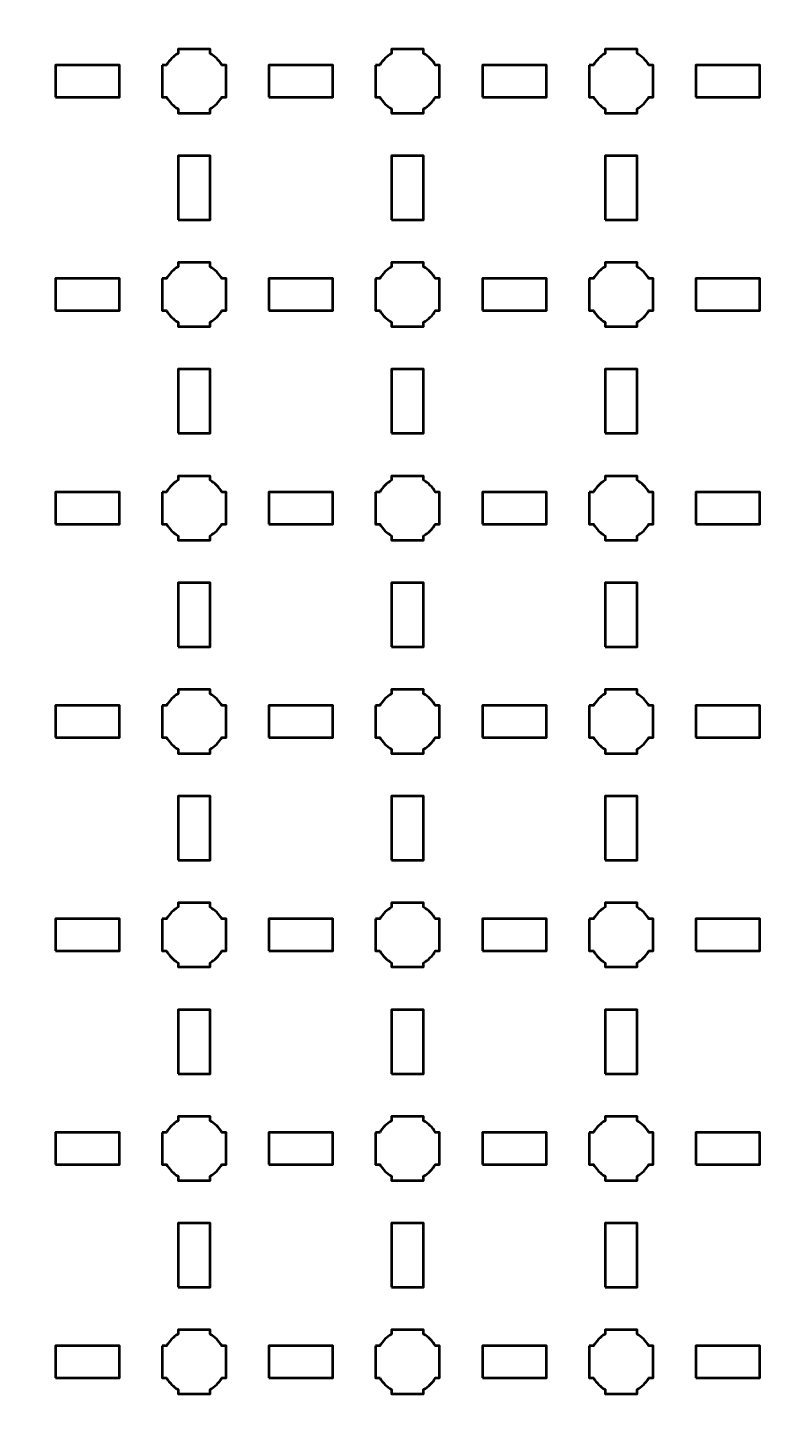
# Model space of a CAD drawing. Header units: centimetres. Extents: x -40.1 to 19.1, y -39.5 to 9.8.
# Drawn here: x -33.06 to -26, y -27.35 to -14.35 of the extents above; entities that cross this region are included whole.
import ezdxf

# ---------------------------------------------------------------- set-up
doc = ezdxf.new("R2010")
doc.units = ezdxf.units.CM
doc.header["$MEASUREMENT"] = 0
doc.layers.add('Layer 1', color=7, linetype='Continuous')

msp = doc.modelspace()

# ---------------------------------------------------------------- linework, layer by layer
at = {"layer": 'Layer 1', "lineweight": 53}
for points in [[(-32.8, -15), (-32.2, -15), (-32.2, -14.7), (-32.8, -14.7), (-32.8, -15)], [(-30.8, -15), (-30.2, -15), (-30.2, -14.7), (-30.8, -14.7), (-30.8, -15)], [(-28.8, -15), (-28.2, -15), (-28.2, -14.7), (-28.8, -14.7), (-28.8, -15)], [(-26.8, -15), (-26.2, -15), (-26.2, -14.7), (-26.8, -14.7), (-26.8, -15)], [(-31.65, -16.15), (-31.35, -16.15), (-31.35, -15.55), (-31.65, -15.55), (-31.65, -16.15)], [(-29.65, -16.15), (-29.35, -16.15), (-29.35, -15.55), (-29.65, -15.55), (-29.65, -16.15)], [(-27.65, -16.15), (-27.35, -16.15), (-27.35, -15.55), (-27.65, -15.55), (-27.65, -16.15)], [(-32.8, -17), (-32.2, -17), (-32.2, -16.7), (-32.8, -16.7), (-32.8, -17)], [(-30.8, -17), (-30.2, -17), (-30.2, -16.7), (-30.8, -16.7), (-30.8, -17)], [(-28.8, -17), (-28.2, -17), (-28.2, -16.7), (-28.8, -16.7), (-28.8, -17)], [(-26.8, -17), (-26.2, -17), (-26.2, -16.7), (-26.8, -16.7), (-26.8, -17)], [(-31.65, -18.15), (-31.35, -18.15), (-31.35, -17.55), (-31.65, -17.55), (-31.65, -18.15)], [(-29.65, -18.15), (-29.35, -18.15), (-29.35, -17.55), (-29.65, -17.55), (-29.65, -18.15)], [(-27.65, -18.15), (-27.35, -18.15), (-27.35, -17.55), (-27.65, -17.55), (-27.65, -18.15)], [(-32.8, -19), (-32.2, -19), (-32.2, -18.7), (-32.8, -18.7), (-32.8, -19)], [(-30.8, -19), (-30.2, -19), (-30.2, -18.7), (-30.8, -18.7), (-30.8, -19)], [(-28.8, -19), (-28.2, -19), (-28.2, -18.7), (-28.8, -18.7), (-28.8, -19)], [(-26.8, -19), (-26.2, -19), (-26.2, -18.7), (-26.8, -18.7), (-26.8, -19)], [(-31.65, -20.15), (-31.35, -20.15), (-31.35, -19.55), (-31.65, -19.55), (-31.65, -20.15)], [(-29.65, -20.15), (-29.35, -20.15), (-29.35, -19.55), (-29.65, -19.55), (-29.65, -20.15)], [(-27.65, -20.15), (-27.35, -20.15), (-27.35, -19.55), (-27.65, -19.55), (-27.65, -20.15)], [(-32.8, -21), (-32.2, -21), (-32.2, -20.7), (-32.8, -20.7), (-32.8, -21)], [(-30.8, -21), (-30.2, -21), (-30.2, -20.7), (-30.8, -20.7), (-30.8, -21)], [(-28.8, -21), (-28.2, -21), (-28.2, -20.7), (-28.8, -20.7), (-28.8, -21)], [(-26.8, -21), (-26.2, -21), (-26.2, -20.7), (-26.8, -20.7), (-26.8, -21)], [(-31.65, -22.15), (-31.35, -22.15), (-31.35, -21.55), (-31.65, -21.55), (-31.65, -22.15)], [(-29.65, -22.15), (-29.35, -22.15), (-29.35, -21.55), (-29.65, -21.55), (-29.65, -22.15)], [(-27.65, -22.15), (-27.35, -22.15), (-27.35, -21.55), (-27.65, -21.55), (-27.65, -22.15)], [(-32.8, -23), (-32.2, -23), (-32.2, -22.7), (-32.8, -22.7), (-32.8, -23)], [(-30.8, -23), (-30.2, -23), (-30.2, -22.7), (-30.8, -22.7), (-30.8, -23)], [(-28.8, -23), (-28.2, -23), (-28.2, -22.7), (-28.8, -22.7), (-28.8, -23)], [(-26.8, -23), (-26.2, -23), (-26.2, -22.7), (-26.8, -22.7), (-26.8, -23)], [(-31.65, -24.15), (-31.35, -24.15), (-31.35, -23.55), (-31.65, -23.55), (-31.65, -24.15)], [(-29.65, -24.15), (-29.35, -24.15), (-29.35, -23.55), (-29.65, -23.55), (-29.65, -24.15)], [(-27.65, -24.15), (-27.35, -24.15), (-27.35, -23.55), (-27.65, -23.55), (-27.65, -24.15)], [(-32.8, -25), (-32.2, -25), (-32.2, -24.7), (-32.8, -24.7), (-32.8, -25)], [(-30.8, -25), (-30.2, -25), (-30.2, -24.7), (-30.8, -24.7), (-30.8, -25)], [(-28.8, -25), (-28.2, -25), (-28.2, -24.7), (-28.8, -24.7), (-28.8, -25)], [(-26.8, -25), (-26.2, -25), (-26.2, -24.7), (-26.8, -24.7), (-26.8, -25)], [(-31.65, -26.15), (-31.35, -26.15), (-31.35, -25.55), (-31.65, -25.55), (-31.65, -26.15)], [(-29.65, -26.15), (-29.35, -26.15), (-29.35, -25.55), (-29.65, -25.55), (-29.65, -26.15)], [(-27.65, -26.15), (-27.35, -26.15), (-27.35, -25.55), (-27.65, -25.55), (-27.65, -26.15)], [(-32.8, -27), (-32.2, -27), (-32.2, -26.7), (-32.8, -26.7), (-32.8, -27)], [(-30.8, -27), (-30.2, -27), (-30.2, -26.7), (-30.8, -26.7), (-30.8, -27)], [(-28.8, -27), (-28.2, -27), (-28.2, -26.7), (-28.8, -26.7), (-28.8, -27)], [(-26.8, -27), (-26.2, -27), (-26.2, -26.7), (-26.8, -26.7), (-26.8, -27)]]:
    msp.add_lwpolyline(points, close=True, dxfattribs=at)
for points, knots in [([(-40.15, -39), (-40.15, -39), (-40.15, 9.3), (-40.15, 9.3), (-40.15, 9.3), (-40.15, 9.57609), (-39.92609, 9.8), (-39.65, 9.8), (-39.65, 9.8), (-39.65, 9.8), (18.65, 9.8), (18.65, 9.8), (18.65, 9.8), (18.92609, 9.8), (19.15, 9.57609), (19.15, 9.3), (19.15, 9.3), (19.15, 9.3), (19.15, -39), (19.15, -39), (19.15, -39), (19.15, -39.27609), (18.92609, -39.5), (18.65, -39.5), (18.65, -39.5), (18.65, -39.5), (-39.65, -39.5), (-39.65, -39.5), (-39.65, -39.5), (-39.92609, -39.5), (-40.15, -39.27609), (-40.15, -39)], [0, 0, 0, 0, 0.125, 0.125, 0.125, 0.125, 0.25, 0.25, 0.25, 0.25, 0.375, 0.375, 0.375, 0.375, 0.5, 0.5, 0.5, 0.5, 0.625, 0.625, 0.625, 0.625, 0.75, 0.75, 0.75, 0.75, 0.875, 0.875, 0.875, 0.875, 1, 1, 1, 1]), ([(-31.8, -14.7), (-31.8, -14.7), (-31.75985, -14.7), (-31.75985, -14.7), (-31.75985, -14.7), (-31.7335, -14.65447), (-31.69553, -14.6165), (-31.65, -14.59015), (-31.65, -14.59015), (-31.65, -14.59015), (-31.65, -14.55), (-31.65, -14.55), (-31.65, -14.55), (-31.65, -14.55), (-31.5, -14.55), (-31.5, -14.55), (-31.5, -14.55), (-31.5, -14.55), (-31.35, -14.55), (-31.35, -14.55), (-31.35, -14.55), (-31.35, -14.55), (-31.35, -14.59015), (-31.35, -14.59015), (-31.35, -14.59015), (-31.30447, -14.6165), (-31.2665, -14.65447), (-31.24015, -14.7), (-31.24015, -14.7), (-31.24015, -14.7), (-31.2, -14.7), (-31.2, -14.7), (-31.2, -14.7), (-31.2, -14.7), (-31.2, -14.85), (-31.2, -14.85), (-31.2, -14.85), (-31.2, -14.85), (-31.2, -15), (-31.2, -15), (-31.2, -15), (-31.2, -15), (-31.24015, -15), (-31.24015, -15), (-31.24015, -15), (-31.2665, -15.04553), (-31.30447, -15.0835), (-31.35, -15.10985), (-31.35, -15.10985), (-31.35, -15.10985), (-31.35, -15.15), (-31.35, -15.15), (-31.35, -15.15), (-31.35, -15.15), (-31.5, -15.15), (-31.5, -15.15), (-31.5, -15.15), (-31.5, -15.15), (-31.65, -15.15), (-31.65, -15.15), (-31.65, -15.15), (-31.65, -15.15), (-31.65, -15.10985), (-31.65, -15.10985), (-31.65, -15.10985), (-31.69553, -15.0835), (-31.7335, -15.04553), (-31.75985, -15), (-31.75985, -15), (-31.75985, -15), (-31.8, -15), (-31.8, -15), (-31.8, -15), (-31.8, -15), (-31.8, -14.85), (-31.8, -14.85), (-31.8, -14.85), (-31.8, -14.85), (-31.8, -14.7), (-31.8, -14.7)], [0, 0, 0, 0, 0.05, 0.05, 0.05, 0.05, 0.1, 0.1, 0.1, 0.1, 0.15, 0.15, 0.15, 0.15, 0.2, 0.2, 0.2, 0.2, 0.25, 0.25, 0.25, 0.25, 0.3, 0.3, 0.3, 0.3, 0.35, 0.35, 0.35, 0.35, 0.4, 0.4, 0.4, 0.4, 0.45, 0.45, 0.45, 0.45, 0.5, 0.5, 0.5, 0.5, 0.55, 0.55, 0.55, 0.55, 0.6, 0.6, 0.6, 0.6, 0.65, 0.65, 0.65, 0.65, 0.7, 0.7, 0.7, 0.7, 0.75, 0.75, 0.75, 0.75, 0.8, 0.8, 0.8, 0.8, 0.85, 0.85, 0.85, 0.85, 0.9, 0.9, 0.9, 0.9, 0.95, 0.95, 0.95, 0.95, 1, 1, 1, 1]), ([(-29.8, -14.7), (-29.8, -14.7), (-29.75985, -14.7), (-29.75985, -14.7), (-29.75985, -14.7), (-29.7335, -14.65447), (-29.69553, -14.6165), (-29.65, -14.59015), (-29.65, -14.59015), (-29.65, -14.59015), (-29.65, -14.55), (-29.65, -14.55), (-29.65, -14.55), (-29.65, -14.55), (-29.5, -14.55), (-29.5, -14.55), (-29.5, -14.55), (-29.5, -14.55), (-29.35, -14.55), (-29.35, -14.55), (-29.35, -14.55), (-29.35, -14.55), (-29.35, -14.59015), (-29.35, -14.59015), (-29.35, -14.59015), (-29.30447, -14.6165), (-29.2665, -14.65447), (-29.24015, -14.7), (-29.24015, -14.7), (-29.24015, -14.7), (-29.2, -14.7), (-29.2, -14.7), (-29.2, -14.7), (-29.2, -14.7), (-29.2, -14.85), (-29.2, -14.85), (-29.2, -14.85), (-29.2, -14.85), (-29.2, -15), (-29.2, -15), (-29.2, -15), (-29.2, -15), (-29.24015, -15), (-29.24015, -15), (-29.24015, -15), (-29.2665, -15.04553), (-29.30447, -15.0835), (-29.35, -15.10985), (-29.35, -15.10985), (-29.35, -15.10985), (-29.35, -15.15), (-29.35, -15.15), (-29.35, -15.15), (-29.35, -15.15), (-29.5, -15.15), (-29.5, -15.15), (-29.5, -15.15), (-29.5, -15.15), (-29.65, -15.15), (-29.65, -15.15), (-29.65, -15.15), (-29.65, -15.15), (-29.65, -15.10985), (-29.65, -15.10985), (-29.65, -15.10985), (-29.69553, -15.0835), (-29.7335, -15.04553), (-29.75985, -15), (-29.75985, -15), (-29.75985, -15), (-29.8, -15), (-29.8, -15), (-29.8, -15), (-29.8, -15), (-29.8, -14.85), (-29.8, -14.85), (-29.8, -14.85), (-29.8, -14.85), (-29.8, -14.7), (-29.8, -14.7)], [0, 0, 0, 0, 0.05, 0.05, 0.05, 0.05, 0.1, 0.1, 0.1, 0.1, 0.15, 0.15, 0.15, 0.15, 0.2, 0.2, 0.2, 0.2, 0.25, 0.25, 0.25, 0.25, 0.3, 0.3, 0.3, 0.3, 0.35, 0.35, 0.35, 0.35, 0.4, 0.4, 0.4, 0.4, 0.45, 0.45, 0.45, 0.45, 0.5, 0.5, 0.5, 0.5, 0.55, 0.55, 0.55, 0.55, 0.6, 0.6, 0.6, 0.6, 0.65, 0.65, 0.65, 0.65, 0.7, 0.7, 0.7, 0.7, 0.75, 0.75, 0.75, 0.75, 0.8, 0.8, 0.8, 0.8, 0.85, 0.85, 0.85, 0.85, 0.9, 0.9, 0.9, 0.9, 0.95, 0.95, 0.95, 0.95, 1, 1, 1, 1]), ([(-27.8, -14.7), (-27.8, -14.7), (-27.75985, -14.7), (-27.75985, -14.7), (-27.75985, -14.7), (-27.7335, -14.65447), (-27.69553, -14.6165), (-27.65, -14.59015), (-27.65, -14.59015), (-27.65, -14.59015), (-27.65, -14.55), (-27.65, -14.55), (-27.65, -14.55), (-27.65, -14.55), (-27.5, -14.55), (-27.5, -14.55), (-27.5, -14.55), (-27.5, -14.55), (-27.35, -14.55), (-27.35, -14.55), (-27.35, -14.55), (-27.35, -14.55), (-27.35, -14.59015), (-27.35, -14.59015), (-27.35, -14.59015), (-27.30447, -14.6165), (-27.2665, -14.65447), (-27.24015, -14.7), (-27.24015, -14.7), (-27.24015, -14.7), (-27.2, -14.7), (-27.2, -14.7), (-27.2, -14.7), (-27.2, -14.7), (-27.2, -14.85), (-27.2, -14.85), (-27.2, -14.85), (-27.2, -14.85), (-27.2, -15), (-27.2, -15), (-27.2, -15), (-27.2, -15), (-27.24015, -15), (-27.24015, -15), (-27.24015, -15), (-27.2665, -15.04553), (-27.30447, -15.0835), (-27.35, -15.10985), (-27.35, -15.10985), (-27.35, -15.10985), (-27.35, -15.15), (-27.35, -15.15), (-27.35, -15.15), (-27.35, -15.15), (-27.5, -15.15), (-27.5, -15.15), (-27.5, -15.15), (-27.5, -15.15), (-27.65, -15.15), (-27.65, -15.15), (-27.65, -15.15), (-27.65, -15.15), (-27.65, -15.10985), (-27.65, -15.10985), (-27.65, -15.10985), (-27.69553, -15.0835), (-27.7335, -15.04553), (-27.75985, -15), (-27.75985, -15), (-27.75985, -15), (-27.8, -15), (-27.8, -15), (-27.8, -15), (-27.8, -15), (-27.8, -14.85), (-27.8, -14.85), (-27.8, -14.85), (-27.8, -14.85), (-27.8, -14.7), (-27.8, -14.7)], [0, 0, 0, 0, 0.05, 0.05, 0.05, 0.05, 0.1, 0.1, 0.1, 0.1, 0.15, 0.15, 0.15, 0.15, 0.2, 0.2, 0.2, 0.2, 0.25, 0.25, 0.25, 0.25, 0.3, 0.3, 0.3, 0.3, 0.35, 0.35, 0.35, 0.35, 0.4, 0.4, 0.4, 0.4, 0.45, 0.45, 0.45, 0.45, 0.5, 0.5, 0.5, 0.5, 0.55, 0.55, 0.55, 0.55, 0.6, 0.6, 0.6, 0.6, 0.65, 0.65, 0.65, 0.65, 0.7, 0.7, 0.7, 0.7, 0.75, 0.75, 0.75, 0.75, 0.8, 0.8, 0.8, 0.8, 0.85, 0.85, 0.85, 0.85, 0.9, 0.9, 0.9, 0.9, 0.95, 0.95, 0.95, 0.95, 1, 1, 1, 1]), ([(-31.8, -16.7), (-31.8, -16.7), (-31.75985, -16.7), (-31.75985, -16.7), (-31.75985, -16.7), (-31.7335, -16.65447), (-31.69553, -16.6165), (-31.65, -16.59015), (-31.65, -16.59015), (-31.65, -16.59015), (-31.65, -16.55), (-31.65, -16.55), (-31.65, -16.55), (-31.65, -16.55), (-31.5, -16.55), (-31.5, -16.55), (-31.5, -16.55), (-31.5, -16.55), (-31.35, -16.55), (-31.35, -16.55), (-31.35, -16.55), (-31.35, -16.55), (-31.35, -16.59015), (-31.35, -16.59015), (-31.35, -16.59015), (-31.30447, -16.6165), (-31.2665, -16.65447), (-31.24015, -16.7), (-31.24015, -16.7), (-31.24015, -16.7), (-31.2, -16.7), (-31.2, -16.7), (-31.2, -16.7), (-31.2, -16.7), (-31.2, -16.85), (-31.2, -16.85), (-31.2, -16.85), (-31.2, -16.85), (-31.2, -17), (-31.2, -17), (-31.2, -17), (-31.2, -17), (-31.24015, -17), (-31.24015, -17), (-31.24015, -17), (-31.2665, -17.04553), (-31.30447, -17.0835), (-31.35, -17.10985), (-31.35, -17.10985), (-31.35, -17.10985), (-31.35, -17.15), (-31.35, -17.15), (-31.35, -17.15), (-31.35, -17.15), (-31.5, -17.15), (-31.5, -17.15), (-31.5, -17.15), (-31.5, -17.15), (-31.65, -17.15), (-31.65, -17.15), (-31.65, -17.15), (-31.65, -17.15), (-31.65, -17.10985), (-31.65, -17.10985), (-31.65, -17.10985), (-31.69553, -17.0835), (-31.7335, -17.04553), (-31.75985, -17), (-31.75985, -17), (-31.75985, -17), (-31.8, -17), (-31.8, -17), (-31.8, -17), (-31.8, -17), (-31.8, -16.85), (-31.8, -16.85), (-31.8, -16.85), (-31.8, -16.85), (-31.8, -16.7), (-31.8, -16.7)], [0, 0, 0, 0, 0.05, 0.05, 0.05, 0.05, 0.1, 0.1, 0.1, 0.1, 0.15, 0.15, 0.15, 0.15, 0.2, 0.2, 0.2, 0.2, 0.25, 0.25, 0.25, 0.25, 0.3, 0.3, 0.3, 0.3, 0.35, 0.35, 0.35, 0.35, 0.4, 0.4, 0.4, 0.4, 0.45, 0.45, 0.45, 0.45, 0.5, 0.5, 0.5, 0.5, 0.55, 0.55, 0.55, 0.55, 0.6, 0.6, 0.6, 0.6, 0.65, 0.65, 0.65, 0.65, 0.7, 0.7, 0.7, 0.7, 0.75, 0.75, 0.75, 0.75, 0.8, 0.8, 0.8, 0.8, 0.85, 0.85, 0.85, 0.85, 0.9, 0.9, 0.9, 0.9, 0.95, 0.95, 0.95, 0.95, 1, 1, 1, 1]), ([(-29.8, -16.7), (-29.8, -16.7), (-29.75985, -16.7), (-29.75985, -16.7), (-29.75985, -16.7), (-29.7335, -16.65447), (-29.69553, -16.6165), (-29.65, -16.59015), (-29.65, -16.59015), (-29.65, -16.59015), (-29.65, -16.55), (-29.65, -16.55), (-29.65, -16.55), (-29.65, -16.55), (-29.5, -16.55), (-29.5, -16.55), (-29.5, -16.55), (-29.5, -16.55), (-29.35, -16.55), (-29.35, -16.55), (-29.35, -16.55), (-29.35, -16.55), (-29.35, -16.59015), (-29.35, -16.59015), (-29.35, -16.59015), (-29.30447, -16.6165), (-29.2665, -16.65447), (-29.24015, -16.7), (-29.24015, -16.7), (-29.24015, -16.7), (-29.2, -16.7), (-29.2, -16.7), (-29.2, -16.7), (-29.2, -16.7), (-29.2, -16.85), (-29.2, -16.85), (-29.2, -16.85), (-29.2, -16.85), (-29.2, -17), (-29.2, -17), (-29.2, -17), (-29.2, -17), (-29.24015, -17), (-29.24015, -17), (-29.24015, -17), (-29.2665, -17.04553), (-29.30447, -17.0835), (-29.35, -17.10985), (-29.35, -17.10985), (-29.35, -17.10985), (-29.35, -17.15), (-29.35, -17.15), (-29.35, -17.15), (-29.35, -17.15), (-29.5, -17.15), (-29.5, -17.15), (-29.5, -17.15), (-29.5, -17.15), (-29.65, -17.15), (-29.65, -17.15), (-29.65, -17.15), (-29.65, -17.15), (-29.65, -17.10985), (-29.65, -17.10985), (-29.65, -17.10985), (-29.69553, -17.0835), (-29.7335, -17.04553), (-29.75985, -17), (-29.75985, -17), (-29.75985, -17), (-29.8, -17), (-29.8, -17), (-29.8, -17), (-29.8, -17), (-29.8, -16.85), (-29.8, -16.85), (-29.8, -16.85), (-29.8, -16.85), (-29.8, -16.7), (-29.8, -16.7)], [0, 0, 0, 0, 0.05, 0.05, 0.05, 0.05, 0.1, 0.1, 0.1, 0.1, 0.15, 0.15, 0.15, 0.15, 0.2, 0.2, 0.2, 0.2, 0.25, 0.25, 0.25, 0.25, 0.3, 0.3, 0.3, 0.3, 0.35, 0.35, 0.35, 0.35, 0.4, 0.4, 0.4, 0.4, 0.45, 0.45, 0.45, 0.45, 0.5, 0.5, 0.5, 0.5, 0.55, 0.55, 0.55, 0.55, 0.6, 0.6, 0.6, 0.6, 0.65, 0.65, 0.65, 0.65, 0.7, 0.7, 0.7, 0.7, 0.75, 0.75, 0.75, 0.75, 0.8, 0.8, 0.8, 0.8, 0.85, 0.85, 0.85, 0.85, 0.9, 0.9, 0.9, 0.9, 0.95, 0.95, 0.95, 0.95, 1, 1, 1, 1]), ([(-27.8, -16.7), (-27.8, -16.7), (-27.75985, -16.7), (-27.75985, -16.7), (-27.75985, -16.7), (-27.7335, -16.65447), (-27.69553, -16.6165), (-27.65, -16.59015), (-27.65, -16.59015), (-27.65, -16.59015), (-27.65, -16.55), (-27.65, -16.55), (-27.65, -16.55), (-27.65, -16.55), (-27.5, -16.55), (-27.5, -16.55), (-27.5, -16.55), (-27.5, -16.55), (-27.35, -16.55), (-27.35, -16.55), (-27.35, -16.55), (-27.35, -16.55), (-27.35, -16.59015), (-27.35, -16.59015), (-27.35, -16.59015), (-27.30447, -16.6165), (-27.2665, -16.65447), (-27.24015, -16.7), (-27.24015, -16.7), (-27.24015, -16.7), (-27.2, -16.7), (-27.2, -16.7), (-27.2, -16.7), (-27.2, -16.7), (-27.2, -16.85), (-27.2, -16.85), (-27.2, -16.85), (-27.2, -16.85), (-27.2, -17), (-27.2, -17), (-27.2, -17), (-27.2, -17), (-27.24015, -17), (-27.24015, -17), (-27.24015, -17), (-27.2665, -17.04553), (-27.30447, -17.0835), (-27.35, -17.10985), (-27.35, -17.10985), (-27.35, -17.10985), (-27.35, -17.15), (-27.35, -17.15), (-27.35, -17.15), (-27.35, -17.15), (-27.5, -17.15), (-27.5, -17.15), (-27.5, -17.15), (-27.5, -17.15), (-27.65, -17.15), (-27.65, -17.15), (-27.65, -17.15), (-27.65, -17.15), (-27.65, -17.10985), (-27.65, -17.10985), (-27.65, -17.10985), (-27.69553, -17.0835), (-27.7335, -17.04553), (-27.75985, -17), (-27.75985, -17), (-27.75985, -17), (-27.8, -17), (-27.8, -17), (-27.8, -17), (-27.8, -17), (-27.8, -16.85), (-27.8, -16.85), (-27.8, -16.85), (-27.8, -16.85), (-27.8, -16.7), (-27.8, -16.7)], [0, 0, 0, 0, 0.05, 0.05, 0.05, 0.05, 0.1, 0.1, 0.1, 0.1, 0.15, 0.15, 0.15, 0.15, 0.2, 0.2, 0.2, 0.2, 0.25, 0.25, 0.25, 0.25, 0.3, 0.3, 0.3, 0.3, 0.35, 0.35, 0.35, 0.35, 0.4, 0.4, 0.4, 0.4, 0.45, 0.45, 0.45, 0.45, 0.5, 0.5, 0.5, 0.5, 0.55, 0.55, 0.55, 0.55, 0.6, 0.6, 0.6, 0.6, 0.65, 0.65, 0.65, 0.65, 0.7, 0.7, 0.7, 0.7, 0.75, 0.75, 0.75, 0.75, 0.8, 0.8, 0.8, 0.8, 0.85, 0.85, 0.85, 0.85, 0.9, 0.9, 0.9, 0.9, 0.95, 0.95, 0.95, 0.95, 1, 1, 1, 1]), ([(-31.8, -18.7), (-31.8, -18.7), (-31.75985, -18.7), (-31.75985, -18.7), (-31.75985, -18.7), (-31.7335, -18.65447), (-31.69553, -18.6165), (-31.65, -18.59015), (-31.65, -18.59015), (-31.65, -18.59015), (-31.65, -18.55), (-31.65, -18.55), (-31.65, -18.55), (-31.65, -18.55), (-31.5, -18.55), (-31.5, -18.55), (-31.5, -18.55), (-31.5, -18.55), (-31.35, -18.55), (-31.35, -18.55), (-31.35, -18.55), (-31.35, -18.55), (-31.35, -18.59015), (-31.35, -18.59015), (-31.35, -18.59015), (-31.30447, -18.6165), (-31.2665, -18.65447), (-31.24015, -18.7), (-31.24015, -18.7), (-31.24015, -18.7), (-31.2, -18.7), (-31.2, -18.7), (-31.2, -18.7), (-31.2, -18.7), (-31.2, -18.85), (-31.2, -18.85), (-31.2, -18.85), (-31.2, -18.85), (-31.2, -19), (-31.2, -19), (-31.2, -19), (-31.2, -19), (-31.24015, -19), (-31.24015, -19), (-31.24015, -19), (-31.2665, -19.04553), (-31.30447, -19.0835), (-31.35, -19.10985), (-31.35, -19.10985), (-31.35, -19.10985), (-31.35, -19.15), (-31.35, -19.15), (-31.35, -19.15), (-31.35, -19.15), (-31.5, -19.15), (-31.5, -19.15), (-31.5, -19.15), (-31.5, -19.15), (-31.65, -19.15), (-31.65, -19.15), (-31.65, -19.15), (-31.65, -19.15), (-31.65, -19.10985), (-31.65, -19.10985), (-31.65, -19.10985), (-31.69553, -19.0835), (-31.7335, -19.04553), (-31.75985, -19), (-31.75985, -19), (-31.75985, -19), (-31.8, -19), (-31.8, -19), (-31.8, -19), (-31.8, -19), (-31.8, -18.85), (-31.8, -18.85), (-31.8, -18.85), (-31.8, -18.85), (-31.8, -18.7), (-31.8, -18.7)], [0, 0, 0, 0, 0.05, 0.05, 0.05, 0.05, 0.1, 0.1, 0.1, 0.1, 0.15, 0.15, 0.15, 0.15, 0.2, 0.2, 0.2, 0.2, 0.25, 0.25, 0.25, 0.25, 0.3, 0.3, 0.3, 0.3, 0.35, 0.35, 0.35, 0.35, 0.4, 0.4, 0.4, 0.4, 0.45, 0.45, 0.45, 0.45, 0.5, 0.5, 0.5, 0.5, 0.55, 0.55, 0.55, 0.55, 0.6, 0.6, 0.6, 0.6, 0.65, 0.65, 0.65, 0.65, 0.7, 0.7, 0.7, 0.7, 0.75, 0.75, 0.75, 0.75, 0.8, 0.8, 0.8, 0.8, 0.85, 0.85, 0.85, 0.85, 0.9, 0.9, 0.9, 0.9, 0.95, 0.95, 0.95, 0.95, 1, 1, 1, 1]), ([(-29.8, -18.7), (-29.8, -18.7), (-29.75985, -18.7), (-29.75985, -18.7), (-29.75985, -18.7), (-29.7335, -18.65447), (-29.69553, -18.6165), (-29.65, -18.59015), (-29.65, -18.59015), (-29.65, -18.59015), (-29.65, -18.55), (-29.65, -18.55), (-29.65, -18.55), (-29.65, -18.55), (-29.5, -18.55), (-29.5, -18.55), (-29.5, -18.55), (-29.5, -18.55), (-29.35, -18.55), (-29.35, -18.55), (-29.35, -18.55), (-29.35, -18.55), (-29.35, -18.59015), (-29.35, -18.59015), (-29.35, -18.59015), (-29.30447, -18.6165), (-29.2665, -18.65447), (-29.24015, -18.7), (-29.24015, -18.7), (-29.24015, -18.7), (-29.2, -18.7), (-29.2, -18.7), (-29.2, -18.7), (-29.2, -18.7), (-29.2, -18.85), (-29.2, -18.85), (-29.2, -18.85), (-29.2, -18.85), (-29.2, -19), (-29.2, -19), (-29.2, -19), (-29.2, -19), (-29.24015, -19), (-29.24015, -19), (-29.24015, -19), (-29.2665, -19.04553), (-29.30447, -19.0835), (-29.35, -19.10985), (-29.35, -19.10985), (-29.35, -19.10985), (-29.35, -19.15), (-29.35, -19.15), (-29.35, -19.15), (-29.35, -19.15), (-29.5, -19.15), (-29.5, -19.15), (-29.5, -19.15), (-29.5, -19.15), (-29.65, -19.15), (-29.65, -19.15), (-29.65, -19.15), (-29.65, -19.15), (-29.65, -19.10985), (-29.65, -19.10985), (-29.65, -19.10985), (-29.69553, -19.0835), (-29.7335, -19.04553), (-29.75985, -19), (-29.75985, -19), (-29.75985, -19), (-29.8, -19), (-29.8, -19), (-29.8, -19), (-29.8, -19), (-29.8, -18.85), (-29.8, -18.85), (-29.8, -18.85), (-29.8, -18.85), (-29.8, -18.7), (-29.8, -18.7)], [0, 0, 0, 0, 0.05, 0.05, 0.05, 0.05, 0.1, 0.1, 0.1, 0.1, 0.15, 0.15, 0.15, 0.15, 0.2, 0.2, 0.2, 0.2, 0.25, 0.25, 0.25, 0.25, 0.3, 0.3, 0.3, 0.3, 0.35, 0.35, 0.35, 0.35, 0.4, 0.4, 0.4, 0.4, 0.45, 0.45, 0.45, 0.45, 0.5, 0.5, 0.5, 0.5, 0.55, 0.55, 0.55, 0.55, 0.6, 0.6, 0.6, 0.6, 0.65, 0.65, 0.65, 0.65, 0.7, 0.7, 0.7, 0.7, 0.75, 0.75, 0.75, 0.75, 0.8, 0.8, 0.8, 0.8, 0.85, 0.85, 0.85, 0.85, 0.9, 0.9, 0.9, 0.9, 0.95, 0.95, 0.95, 0.95, 1, 1, 1, 1]), ([(-27.8, -18.7), (-27.8, -18.7), (-27.75985, -18.7), (-27.75985, -18.7), (-27.75985, -18.7), (-27.7335, -18.65447), (-27.69553, -18.6165), (-27.65, -18.59015), (-27.65, -18.59015), (-27.65, -18.59015), (-27.65, -18.55), (-27.65, -18.55), (-27.65, -18.55), (-27.65, -18.55), (-27.5, -18.55), (-27.5, -18.55), (-27.5, -18.55), (-27.5, -18.55), (-27.35, -18.55), (-27.35, -18.55), (-27.35, -18.55), (-27.35, -18.55), (-27.35, -18.59015), (-27.35, -18.59015), (-27.35, -18.59015), (-27.30447, -18.6165), (-27.2665, -18.65447), (-27.24015, -18.7), (-27.24015, -18.7), (-27.24015, -18.7), (-27.2, -18.7), (-27.2, -18.7), (-27.2, -18.7), (-27.2, -18.7), (-27.2, -18.85), (-27.2, -18.85), (-27.2, -18.85), (-27.2, -18.85), (-27.2, -19), (-27.2, -19), (-27.2, -19), (-27.2, -19), (-27.24015, -19), (-27.24015, -19), (-27.24015, -19), (-27.2665, -19.04553), (-27.30447, -19.0835), (-27.35, -19.10985), (-27.35, -19.10985), (-27.35, -19.10985), (-27.35, -19.15), (-27.35, -19.15), (-27.35, -19.15), (-27.35, -19.15), (-27.5, -19.15), (-27.5, -19.15), (-27.5, -19.15), (-27.5, -19.15), (-27.65, -19.15), (-27.65, -19.15), (-27.65, -19.15), (-27.65, -19.15), (-27.65, -19.10985), (-27.65, -19.10985), (-27.65, -19.10985), (-27.69553, -19.0835), (-27.7335, -19.04553), (-27.75985, -19), (-27.75985, -19), (-27.75985, -19), (-27.8, -19), (-27.8, -19), (-27.8, -19), (-27.8, -19), (-27.8, -18.85), (-27.8, -18.85), (-27.8, -18.85), (-27.8, -18.85), (-27.8, -18.7), (-27.8, -18.7)], [0, 0, 0, 0, 0.05, 0.05, 0.05, 0.05, 0.1, 0.1, 0.1, 0.1, 0.15, 0.15, 0.15, 0.15, 0.2, 0.2, 0.2, 0.2, 0.25, 0.25, 0.25, 0.25, 0.3, 0.3, 0.3, 0.3, 0.35, 0.35, 0.35, 0.35, 0.4, 0.4, 0.4, 0.4, 0.45, 0.45, 0.45, 0.45, 0.5, 0.5, 0.5, 0.5, 0.55, 0.55, 0.55, 0.55, 0.6, 0.6, 0.6, 0.6, 0.65, 0.65, 0.65, 0.65, 0.7, 0.7, 0.7, 0.7, 0.75, 0.75, 0.75, 0.75, 0.8, 0.8, 0.8, 0.8, 0.85, 0.85, 0.85, 0.85, 0.9, 0.9, 0.9, 0.9, 0.95, 0.95, 0.95, 0.95, 1, 1, 1, 1]), ([(-31.8, -20.7), (-31.8, -20.7), (-31.75985, -20.7), (-31.75985, -20.7), (-31.75985, -20.7), (-31.7335, -20.65447), (-31.69553, -20.6165), (-31.65, -20.59015), (-31.65, -20.59015), (-31.65, -20.59015), (-31.65, -20.55), (-31.65, -20.55), (-31.65, -20.55), (-31.65, -20.55), (-31.5, -20.55), (-31.5, -20.55), (-31.5, -20.55), (-31.5, -20.55), (-31.35, -20.55), (-31.35, -20.55), (-31.35, -20.55), (-31.35, -20.55), (-31.35, -20.59015), (-31.35, -20.59015), (-31.35, -20.59015), (-31.30447, -20.6165), (-31.2665, -20.65447), (-31.24015, -20.7), (-31.24015, -20.7), (-31.24015, -20.7), (-31.2, -20.7), (-31.2, -20.7), (-31.2, -20.7), (-31.2, -20.7), (-31.2, -20.85), (-31.2, -20.85), (-31.2, -20.85), (-31.2, -20.85), (-31.2, -21), (-31.2, -21), (-31.2, -21), (-31.2, -21), (-31.24015, -21), (-31.24015, -21), (-31.24015, -21), (-31.2665, -21.04553), (-31.30447, -21.0835), (-31.35, -21.10985), (-31.35, -21.10985), (-31.35, -21.10985), (-31.35, -21.15), (-31.35, -21.15), (-31.35, -21.15), (-31.35, -21.15), (-31.5, -21.15), (-31.5, -21.15), (-31.5, -21.15), (-31.5, -21.15), (-31.65, -21.15), (-31.65, -21.15), (-31.65, -21.15), (-31.65, -21.15), (-31.65, -21.10985), (-31.65, -21.10985), (-31.65, -21.10985), (-31.69553, -21.0835), (-31.7335, -21.04553), (-31.75985, -21), (-31.75985, -21), (-31.75985, -21), (-31.8, -21), (-31.8, -21), (-31.8, -21), (-31.8, -21), (-31.8, -20.85), (-31.8, -20.85), (-31.8, -20.85), (-31.8, -20.85), (-31.8, -20.7), (-31.8, -20.7)], [0, 0, 0, 0, 0.05, 0.05, 0.05, 0.05, 0.1, 0.1, 0.1, 0.1, 0.15, 0.15, 0.15, 0.15, 0.2, 0.2, 0.2, 0.2, 0.25, 0.25, 0.25, 0.25, 0.3, 0.3, 0.3, 0.3, 0.35, 0.35, 0.35, 0.35, 0.4, 0.4, 0.4, 0.4, 0.45, 0.45, 0.45, 0.45, 0.5, 0.5, 0.5, 0.5, 0.55, 0.55, 0.55, 0.55, 0.6, 0.6, 0.6, 0.6, 0.65, 0.65, 0.65, 0.65, 0.7, 0.7, 0.7, 0.7, 0.75, 0.75, 0.75, 0.75, 0.8, 0.8, 0.8, 0.8, 0.85, 0.85, 0.85, 0.85, 0.9, 0.9, 0.9, 0.9, 0.95, 0.95, 0.95, 0.95, 1, 1, 1, 1]), ([(-29.8, -20.7), (-29.8, -20.7), (-29.75985, -20.7), (-29.75985, -20.7), (-29.75985, -20.7), (-29.7335, -20.65447), (-29.69553, -20.6165), (-29.65, -20.59015), (-29.65, -20.59015), (-29.65, -20.59015), (-29.65, -20.55), (-29.65, -20.55), (-29.65, -20.55), (-29.65, -20.55), (-29.5, -20.55), (-29.5, -20.55), (-29.5, -20.55), (-29.5, -20.55), (-29.35, -20.55), (-29.35, -20.55), (-29.35, -20.55), (-29.35, -20.55), (-29.35, -20.59015), (-29.35, -20.59015), (-29.35, -20.59015), (-29.30447, -20.6165), (-29.2665, -20.65447), (-29.24015, -20.7), (-29.24015, -20.7), (-29.24015, -20.7), (-29.2, -20.7), (-29.2, -20.7), (-29.2, -20.7), (-29.2, -20.7), (-29.2, -20.85), (-29.2, -20.85), (-29.2, -20.85), (-29.2, -20.85), (-29.2, -21), (-29.2, -21), (-29.2, -21), (-29.2, -21), (-29.24015, -21), (-29.24015, -21), (-29.24015, -21), (-29.2665, -21.04553), (-29.30447, -21.0835), (-29.35, -21.10985), (-29.35, -21.10985), (-29.35, -21.10985), (-29.35, -21.15), (-29.35, -21.15), (-29.35, -21.15), (-29.35, -21.15), (-29.5, -21.15), (-29.5, -21.15), (-29.5, -21.15), (-29.5, -21.15), (-29.65, -21.15), (-29.65, -21.15), (-29.65, -21.15), (-29.65, -21.15), (-29.65, -21.10985), (-29.65, -21.10985), (-29.65, -21.10985), (-29.69553, -21.0835), (-29.7335, -21.04553), (-29.75985, -21), (-29.75985, -21), (-29.75985, -21), (-29.8, -21), (-29.8, -21), (-29.8, -21), (-29.8, -21), (-29.8, -20.85), (-29.8, -20.85), (-29.8, -20.85), (-29.8, -20.85), (-29.8, -20.7), (-29.8, -20.7)], [0, 0, 0, 0, 0.05, 0.05, 0.05, 0.05, 0.1, 0.1, 0.1, 0.1, 0.15, 0.15, 0.15, 0.15, 0.2, 0.2, 0.2, 0.2, 0.25, 0.25, 0.25, 0.25, 0.3, 0.3, 0.3, 0.3, 0.35, 0.35, 0.35, 0.35, 0.4, 0.4, 0.4, 0.4, 0.45, 0.45, 0.45, 0.45, 0.5, 0.5, 0.5, 0.5, 0.55, 0.55, 0.55, 0.55, 0.6, 0.6, 0.6, 0.6, 0.65, 0.65, 0.65, 0.65, 0.7, 0.7, 0.7, 0.7, 0.75, 0.75, 0.75, 0.75, 0.8, 0.8, 0.8, 0.8, 0.85, 0.85, 0.85, 0.85, 0.9, 0.9, 0.9, 0.9, 0.95, 0.95, 0.95, 0.95, 1, 1, 1, 1]), ([(-27.8, -20.7), (-27.8, -20.7), (-27.75985, -20.7), (-27.75985, -20.7), (-27.75985, -20.7), (-27.7335, -20.65447), (-27.69553, -20.6165), (-27.65, -20.59015), (-27.65, -20.59015), (-27.65, -20.59015), (-27.65, -20.55), (-27.65, -20.55), (-27.65, -20.55), (-27.65, -20.55), (-27.5, -20.55), (-27.5, -20.55), (-27.5, -20.55), (-27.5, -20.55), (-27.35, -20.55), (-27.35, -20.55), (-27.35, -20.55), (-27.35, -20.55), (-27.35, -20.59015), (-27.35, -20.59015), (-27.35, -20.59015), (-27.30447, -20.6165), (-27.2665, -20.65447), (-27.24015, -20.7), (-27.24015, -20.7), (-27.24015, -20.7), (-27.2, -20.7), (-27.2, -20.7), (-27.2, -20.7), (-27.2, -20.7), (-27.2, -20.85), (-27.2, -20.85), (-27.2, -20.85), (-27.2, -20.85), (-27.2, -21), (-27.2, -21), (-27.2, -21), (-27.2, -21), (-27.24015, -21), (-27.24015, -21), (-27.24015, -21), (-27.2665, -21.04553), (-27.30447, -21.0835), (-27.35, -21.10985), (-27.35, -21.10985), (-27.35, -21.10985), (-27.35, -21.15), (-27.35, -21.15), (-27.35, -21.15), (-27.35, -21.15), (-27.5, -21.15), (-27.5, -21.15), (-27.5, -21.15), (-27.5, -21.15), (-27.65, -21.15), (-27.65, -21.15), (-27.65, -21.15), (-27.65, -21.15), (-27.65, -21.10985), (-27.65, -21.10985), (-27.65, -21.10985), (-27.69553, -21.0835), (-27.7335, -21.04553), (-27.75985, -21), (-27.75985, -21), (-27.75985, -21), (-27.8, -21), (-27.8, -21), (-27.8, -21), (-27.8, -21), (-27.8, -20.85), (-27.8, -20.85), (-27.8, -20.85), (-27.8, -20.85), (-27.8, -20.7), (-27.8, -20.7)], [0, 0, 0, 0, 0.05, 0.05, 0.05, 0.05, 0.1, 0.1, 0.1, 0.1, 0.15, 0.15, 0.15, 0.15, 0.2, 0.2, 0.2, 0.2, 0.25, 0.25, 0.25, 0.25, 0.3, 0.3, 0.3, 0.3, 0.35, 0.35, 0.35, 0.35, 0.4, 0.4, 0.4, 0.4, 0.45, 0.45, 0.45, 0.45, 0.5, 0.5, 0.5, 0.5, 0.55, 0.55, 0.55, 0.55, 0.6, 0.6, 0.6, 0.6, 0.65, 0.65, 0.65, 0.65, 0.7, 0.7, 0.7, 0.7, 0.75, 0.75, 0.75, 0.75, 0.8, 0.8, 0.8, 0.8, 0.85, 0.85, 0.85, 0.85, 0.9, 0.9, 0.9, 0.9, 0.95, 0.95, 0.95, 0.95, 1, 1, 1, 1]), ([(-31.8, -22.7), (-31.8, -22.7), (-31.75985, -22.7), (-31.75985, -22.7), (-31.75985, -22.7), (-31.7335, -22.65447), (-31.69553, -22.6165), (-31.65, -22.59015), (-31.65, -22.59015), (-31.65, -22.59015), (-31.65, -22.55), (-31.65, -22.55), (-31.65, -22.55), (-31.65, -22.55), (-31.5, -22.55), (-31.5, -22.55), (-31.5, -22.55), (-31.5, -22.55), (-31.35, -22.55), (-31.35, -22.55), (-31.35, -22.55), (-31.35, -22.55), (-31.35, -22.59015), (-31.35, -22.59015), (-31.35, -22.59015), (-31.30447, -22.6165), (-31.2665, -22.65447), (-31.24015, -22.7), (-31.24015, -22.7), (-31.24015, -22.7), (-31.2, -22.7), (-31.2, -22.7), (-31.2, -22.7), (-31.2, -22.7), (-31.2, -22.85), (-31.2, -22.85), (-31.2, -22.85), (-31.2, -22.85), (-31.2, -23), (-31.2, -23), (-31.2, -23), (-31.2, -23), (-31.24015, -23), (-31.24015, -23), (-31.24015, -23), (-31.2665, -23.04553), (-31.30447, -23.0835), (-31.35, -23.10985), (-31.35, -23.10985), (-31.35, -23.10985), (-31.35, -23.15), (-31.35, -23.15), (-31.35, -23.15), (-31.35, -23.15), (-31.5, -23.15), (-31.5, -23.15), (-31.5, -23.15), (-31.5, -23.15), (-31.65, -23.15), (-31.65, -23.15), (-31.65, -23.15), (-31.65, -23.15), (-31.65, -23.10985), (-31.65, -23.10985), (-31.65, -23.10985), (-31.69553, -23.0835), (-31.7335, -23.04553), (-31.75985, -23), (-31.75985, -23), (-31.75985, -23), (-31.8, -23), (-31.8, -23), (-31.8, -23), (-31.8, -23), (-31.8, -22.85), (-31.8, -22.85), (-31.8, -22.85), (-31.8, -22.85), (-31.8, -22.7), (-31.8, -22.7)], [0, 0, 0, 0, 0.05, 0.05, 0.05, 0.05, 0.1, 0.1, 0.1, 0.1, 0.15, 0.15, 0.15, 0.15, 0.2, 0.2, 0.2, 0.2, 0.25, 0.25, 0.25, 0.25, 0.3, 0.3, 0.3, 0.3, 0.35, 0.35, 0.35, 0.35, 0.4, 0.4, 0.4, 0.4, 0.45, 0.45, 0.45, 0.45, 0.5, 0.5, 0.5, 0.5, 0.55, 0.55, 0.55, 0.55, 0.6, 0.6, 0.6, 0.6, 0.65, 0.65, 0.65, 0.65, 0.7, 0.7, 0.7, 0.7, 0.75, 0.75, 0.75, 0.75, 0.8, 0.8, 0.8, 0.8, 0.85, 0.85, 0.85, 0.85, 0.9, 0.9, 0.9, 0.9, 0.95, 0.95, 0.95, 0.95, 1, 1, 1, 1]), ([(-29.8, -22.7), (-29.8, -22.7), (-29.75985, -22.7), (-29.75985, -22.7), (-29.75985, -22.7), (-29.7335, -22.65447), (-29.69553, -22.6165), (-29.65, -22.59015), (-29.65, -22.59015), (-29.65, -22.59015), (-29.65, -22.55), (-29.65, -22.55), (-29.65, -22.55), (-29.65, -22.55), (-29.5, -22.55), (-29.5, -22.55), (-29.5, -22.55), (-29.5, -22.55), (-29.35, -22.55), (-29.35, -22.55), (-29.35, -22.55), (-29.35, -22.55), (-29.35, -22.59015), (-29.35, -22.59015), (-29.35, -22.59015), (-29.30447, -22.6165), (-29.2665, -22.65447), (-29.24015, -22.7), (-29.24015, -22.7), (-29.24015, -22.7), (-29.2, -22.7), (-29.2, -22.7), (-29.2, -22.7), (-29.2, -22.7), (-29.2, -22.85), (-29.2, -22.85), (-29.2, -22.85), (-29.2, -22.85), (-29.2, -23), (-29.2, -23), (-29.2, -23), (-29.2, -23), (-29.24015, -23), (-29.24015, -23), (-29.24015, -23), (-29.2665, -23.04553), (-29.30447, -23.0835), (-29.35, -23.10985), (-29.35, -23.10985), (-29.35, -23.10985), (-29.35, -23.15), (-29.35, -23.15), (-29.35, -23.15), (-29.35, -23.15), (-29.5, -23.15), (-29.5, -23.15), (-29.5, -23.15), (-29.5, -23.15), (-29.65, -23.15), (-29.65, -23.15), (-29.65, -23.15), (-29.65, -23.15), (-29.65, -23.10985), (-29.65, -23.10985), (-29.65, -23.10985), (-29.69553, -23.0835), (-29.7335, -23.04553), (-29.75985, -23), (-29.75985, -23), (-29.75985, -23), (-29.8, -23), (-29.8, -23), (-29.8, -23), (-29.8, -23), (-29.8, -22.85), (-29.8, -22.85), (-29.8, -22.85), (-29.8, -22.85), (-29.8, -22.7), (-29.8, -22.7)], [0, 0, 0, 0, 0.05, 0.05, 0.05, 0.05, 0.1, 0.1, 0.1, 0.1, 0.15, 0.15, 0.15, 0.15, 0.2, 0.2, 0.2, 0.2, 0.25, 0.25, 0.25, 0.25, 0.3, 0.3, 0.3, 0.3, 0.35, 0.35, 0.35, 0.35, 0.4, 0.4, 0.4, 0.4, 0.45, 0.45, 0.45, 0.45, 0.5, 0.5, 0.5, 0.5, 0.55, 0.55, 0.55, 0.55, 0.6, 0.6, 0.6, 0.6, 0.65, 0.65, 0.65, 0.65, 0.7, 0.7, 0.7, 0.7, 0.75, 0.75, 0.75, 0.75, 0.8, 0.8, 0.8, 0.8, 0.85, 0.85, 0.85, 0.85, 0.9, 0.9, 0.9, 0.9, 0.95, 0.95, 0.95, 0.95, 1, 1, 1, 1]), ([(-27.8, -22.7), (-27.8, -22.7), (-27.75985, -22.7), (-27.75985, -22.7), (-27.75985, -22.7), (-27.7335, -22.65447), (-27.69553, -22.6165), (-27.65, -22.59015), (-27.65, -22.59015), (-27.65, -22.59015), (-27.65, -22.55), (-27.65, -22.55), (-27.65, -22.55), (-27.65, -22.55), (-27.5, -22.55), (-27.5, -22.55), (-27.5, -22.55), (-27.5, -22.55), (-27.35, -22.55), (-27.35, -22.55), (-27.35, -22.55), (-27.35, -22.55), (-27.35, -22.59015), (-27.35, -22.59015), (-27.35, -22.59015), (-27.30447, -22.6165), (-27.2665, -22.65447), (-27.24015, -22.7), (-27.24015, -22.7), (-27.24015, -22.7), (-27.2, -22.7), (-27.2, -22.7), (-27.2, -22.7), (-27.2, -22.7), (-27.2, -22.85), (-27.2, -22.85), (-27.2, -22.85), (-27.2, -22.85), (-27.2, -23), (-27.2, -23), (-27.2, -23), (-27.2, -23), (-27.24015, -23), (-27.24015, -23), (-27.24015, -23), (-27.2665, -23.04553), (-27.30447, -23.0835), (-27.35, -23.10985), (-27.35, -23.10985), (-27.35, -23.10985), (-27.35, -23.15), (-27.35, -23.15), (-27.35, -23.15), (-27.35, -23.15), (-27.5, -23.15), (-27.5, -23.15), (-27.5, -23.15), (-27.5, -23.15), (-27.65, -23.15), (-27.65, -23.15), (-27.65, -23.15), (-27.65, -23.15), (-27.65, -23.10985), (-27.65, -23.10985), (-27.65, -23.10985), (-27.69553, -23.0835), (-27.7335, -23.04553), (-27.75985, -23), (-27.75985, -23), (-27.75985, -23), (-27.8, -23), (-27.8, -23), (-27.8, -23), (-27.8, -23), (-27.8, -22.85), (-27.8, -22.85), (-27.8, -22.85), (-27.8, -22.85), (-27.8, -22.7), (-27.8, -22.7)], [0, 0, 0, 0, 0.05, 0.05, 0.05, 0.05, 0.1, 0.1, 0.1, 0.1, 0.15, 0.15, 0.15, 0.15, 0.2, 0.2, 0.2, 0.2, 0.25, 0.25, 0.25, 0.25, 0.3, 0.3, 0.3, 0.3, 0.35, 0.35, 0.35, 0.35, 0.4, 0.4, 0.4, 0.4, 0.45, 0.45, 0.45, 0.45, 0.5, 0.5, 0.5, 0.5, 0.55, 0.55, 0.55, 0.55, 0.6, 0.6, 0.6, 0.6, 0.65, 0.65, 0.65, 0.65, 0.7, 0.7, 0.7, 0.7, 0.75, 0.75, 0.75, 0.75, 0.8, 0.8, 0.8, 0.8, 0.85, 0.85, 0.85, 0.85, 0.9, 0.9, 0.9, 0.9, 0.95, 0.95, 0.95, 0.95, 1, 1, 1, 1]), ([(-31.8, -24.7), (-31.8, -24.7), (-31.75985, -24.7), (-31.75985, -24.7), (-31.75985, -24.7), (-31.7335, -24.65447), (-31.69553, -24.6165), (-31.65, -24.59015), (-31.65, -24.59015), (-31.65, -24.59015), (-31.65, -24.55), (-31.65, -24.55), (-31.65, -24.55), (-31.65, -24.55), (-31.5, -24.55), (-31.5, -24.55), (-31.5, -24.55), (-31.5, -24.55), (-31.35, -24.55), (-31.35, -24.55), (-31.35, -24.55), (-31.35, -24.55), (-31.35, -24.59015), (-31.35, -24.59015), (-31.35, -24.59015), (-31.30447, -24.6165), (-31.2665, -24.65447), (-31.24015, -24.7), (-31.24015, -24.7), (-31.24015, -24.7), (-31.2, -24.7), (-31.2, -24.7), (-31.2, -24.7), (-31.2, -24.7), (-31.2, -24.85), (-31.2, -24.85), (-31.2, -24.85), (-31.2, -24.85), (-31.2, -25), (-31.2, -25), (-31.2, -25), (-31.2, -25), (-31.24015, -25), (-31.24015, -25), (-31.24015, -25), (-31.2665, -25.04553), (-31.30447, -25.0835), (-31.35, -25.10985), (-31.35, -25.10985), (-31.35, -25.10985), (-31.35, -25.15), (-31.35, -25.15), (-31.35, -25.15), (-31.35, -25.15), (-31.5, -25.15), (-31.5, -25.15), (-31.5, -25.15), (-31.5, -25.15), (-31.65, -25.15), (-31.65, -25.15), (-31.65, -25.15), (-31.65, -25.15), (-31.65, -25.10985), (-31.65, -25.10985), (-31.65, -25.10985), (-31.69553, -25.0835), (-31.7335, -25.04553), (-31.75985, -25), (-31.75985, -25), (-31.75985, -25), (-31.8, -25), (-31.8, -25), (-31.8, -25), (-31.8, -25), (-31.8, -24.85), (-31.8, -24.85), (-31.8, -24.85), (-31.8, -24.85), (-31.8, -24.7), (-31.8, -24.7)], [0, 0, 0, 0, 0.05, 0.05, 0.05, 0.05, 0.1, 0.1, 0.1, 0.1, 0.15, 0.15, 0.15, 0.15, 0.2, 0.2, 0.2, 0.2, 0.25, 0.25, 0.25, 0.25, 0.3, 0.3, 0.3, 0.3, 0.35, 0.35, 0.35, 0.35, 0.4, 0.4, 0.4, 0.4, 0.45, 0.45, 0.45, 0.45, 0.5, 0.5, 0.5, 0.5, 0.55, 0.55, 0.55, 0.55, 0.6, 0.6, 0.6, 0.6, 0.65, 0.65, 0.65, 0.65, 0.7, 0.7, 0.7, 0.7, 0.75, 0.75, 0.75, 0.75, 0.8, 0.8, 0.8, 0.8, 0.85, 0.85, 0.85, 0.85, 0.9, 0.9, 0.9, 0.9, 0.95, 0.95, 0.95, 0.95, 1, 1, 1, 1]), ([(-29.8, -24.7), (-29.8, -24.7), (-29.75985, -24.7), (-29.75985, -24.7), (-29.75985, -24.7), (-29.7335, -24.65447), (-29.69553, -24.6165), (-29.65, -24.59015), (-29.65, -24.59015), (-29.65, -24.59015), (-29.65, -24.55), (-29.65, -24.55), (-29.65, -24.55), (-29.65, -24.55), (-29.5, -24.55), (-29.5, -24.55), (-29.5, -24.55), (-29.5, -24.55), (-29.35, -24.55), (-29.35, -24.55), (-29.35, -24.55), (-29.35, -24.55), (-29.35, -24.59015), (-29.35, -24.59015), (-29.35, -24.59015), (-29.30447, -24.6165), (-29.2665, -24.65447), (-29.24015, -24.7), (-29.24015, -24.7), (-29.24015, -24.7), (-29.2, -24.7), (-29.2, -24.7), (-29.2, -24.7), (-29.2, -24.7), (-29.2, -24.85), (-29.2, -24.85), (-29.2, -24.85), (-29.2, -24.85), (-29.2, -25), (-29.2, -25), (-29.2, -25), (-29.2, -25), (-29.24015, -25), (-29.24015, -25), (-29.24015, -25), (-29.2665, -25.04553), (-29.30447, -25.0835), (-29.35, -25.10985), (-29.35, -25.10985), (-29.35, -25.10985), (-29.35, -25.15), (-29.35, -25.15), (-29.35, -25.15), (-29.35, -25.15), (-29.5, -25.15), (-29.5, -25.15), (-29.5, -25.15), (-29.5, -25.15), (-29.65, -25.15), (-29.65, -25.15), (-29.65, -25.15), (-29.65, -25.15), (-29.65, -25.10985), (-29.65, -25.10985), (-29.65, -25.10985), (-29.69553, -25.0835), (-29.7335, -25.04553), (-29.75985, -25), (-29.75985, -25), (-29.75985, -25), (-29.8, -25), (-29.8, -25), (-29.8, -25), (-29.8, -25), (-29.8, -24.85), (-29.8, -24.85), (-29.8, -24.85), (-29.8, -24.85), (-29.8, -24.7), (-29.8, -24.7)], [0, 0, 0, 0, 0.05, 0.05, 0.05, 0.05, 0.1, 0.1, 0.1, 0.1, 0.15, 0.15, 0.15, 0.15, 0.2, 0.2, 0.2, 0.2, 0.25, 0.25, 0.25, 0.25, 0.3, 0.3, 0.3, 0.3, 0.35, 0.35, 0.35, 0.35, 0.4, 0.4, 0.4, 0.4, 0.45, 0.45, 0.45, 0.45, 0.5, 0.5, 0.5, 0.5, 0.55, 0.55, 0.55, 0.55, 0.6, 0.6, 0.6, 0.6, 0.65, 0.65, 0.65, 0.65, 0.7, 0.7, 0.7, 0.7, 0.75, 0.75, 0.75, 0.75, 0.8, 0.8, 0.8, 0.8, 0.85, 0.85, 0.85, 0.85, 0.9, 0.9, 0.9, 0.9, 0.95, 0.95, 0.95, 0.95, 1, 1, 1, 1]), ([(-27.8, -24.7), (-27.8, -24.7), (-27.75985, -24.7), (-27.75985, -24.7), (-27.75985, -24.7), (-27.7335, -24.65447), (-27.69553, -24.6165), (-27.65, -24.59015), (-27.65, -24.59015), (-27.65, -24.59015), (-27.65, -24.55), (-27.65, -24.55), (-27.65, -24.55), (-27.65, -24.55), (-27.5, -24.55), (-27.5, -24.55), (-27.5, -24.55), (-27.5, -24.55), (-27.35, -24.55), (-27.35, -24.55), (-27.35, -24.55), (-27.35, -24.55), (-27.35, -24.59015), (-27.35, -24.59015), (-27.35, -24.59015), (-27.30447, -24.6165), (-27.2665, -24.65447), (-27.24015, -24.7), (-27.24015, -24.7), (-27.24015, -24.7), (-27.2, -24.7), (-27.2, -24.7), (-27.2, -24.7), (-27.2, -24.7), (-27.2, -24.85), (-27.2, -24.85), (-27.2, -24.85), (-27.2, -24.85), (-27.2, -25), (-27.2, -25), (-27.2, -25), (-27.2, -25), (-27.24015, -25), (-27.24015, -25), (-27.24015, -25), (-27.2665, -25.04553), (-27.30447, -25.0835), (-27.35, -25.10985), (-27.35, -25.10985), (-27.35, -25.10985), (-27.35, -25.15), (-27.35, -25.15), (-27.35, -25.15), (-27.35, -25.15), (-27.5, -25.15), (-27.5, -25.15), (-27.5, -25.15), (-27.5, -25.15), (-27.65, -25.15), (-27.65, -25.15), (-27.65, -25.15), (-27.65, -25.15), (-27.65, -25.10985), (-27.65, -25.10985), (-27.65, -25.10985), (-27.69553, -25.0835), (-27.7335, -25.04553), (-27.75985, -25), (-27.75985, -25), (-27.75985, -25), (-27.8, -25), (-27.8, -25), (-27.8, -25), (-27.8, -25), (-27.8, -24.85), (-27.8, -24.85), (-27.8, -24.85), (-27.8, -24.85), (-27.8, -24.7), (-27.8, -24.7)], [0, 0, 0, 0, 0.05, 0.05, 0.05, 0.05, 0.1, 0.1, 0.1, 0.1, 0.15, 0.15, 0.15, 0.15, 0.2, 0.2, 0.2, 0.2, 0.25, 0.25, 0.25, 0.25, 0.3, 0.3, 0.3, 0.3, 0.35, 0.35, 0.35, 0.35, 0.4, 0.4, 0.4, 0.4, 0.45, 0.45, 0.45, 0.45, 0.5, 0.5, 0.5, 0.5, 0.55, 0.55, 0.55, 0.55, 0.6, 0.6, 0.6, 0.6, 0.65, 0.65, 0.65, 0.65, 0.7, 0.7, 0.7, 0.7, 0.75, 0.75, 0.75, 0.75, 0.8, 0.8, 0.8, 0.8, 0.85, 0.85, 0.85, 0.85, 0.9, 0.9, 0.9, 0.9, 0.95, 0.95, 0.95, 0.95, 1, 1, 1, 1]), ([(-31.8, -26.7), (-31.8, -26.7), (-31.75985, -26.7), (-31.75985, -26.7), (-31.75985, -26.7), (-31.7335, -26.65447), (-31.69553, -26.6165), (-31.65, -26.59015), (-31.65, -26.59015), (-31.65, -26.59015), (-31.65, -26.55), (-31.65, -26.55), (-31.65, -26.55), (-31.65, -26.55), (-31.5, -26.55), (-31.5, -26.55), (-31.5, -26.55), (-31.5, -26.55), (-31.35, -26.55), (-31.35, -26.55), (-31.35, -26.55), (-31.35, -26.55), (-31.35, -26.59015), (-31.35, -26.59015), (-31.35, -26.59015), (-31.30447, -26.6165), (-31.2665, -26.65447), (-31.24015, -26.7), (-31.24015, -26.7), (-31.24015, -26.7), (-31.2, -26.7), (-31.2, -26.7), (-31.2, -26.7), (-31.2, -26.7), (-31.2, -26.85), (-31.2, -26.85), (-31.2, -26.85), (-31.2, -26.85), (-31.2, -27), (-31.2, -27), (-31.2, -27), (-31.2, -27), (-31.24015, -27), (-31.24015, -27), (-31.24015, -27), (-31.2665, -27.04553), (-31.30447, -27.0835), (-31.35, -27.10985), (-31.35, -27.10985), (-31.35, -27.10985), (-31.35, -27.15), (-31.35, -27.15), (-31.35, -27.15), (-31.35, -27.15), (-31.5, -27.15), (-31.5, -27.15), (-31.5, -27.15), (-31.5, -27.15), (-31.65, -27.15), (-31.65, -27.15), (-31.65, -27.15), (-31.65, -27.15), (-31.65, -27.10985), (-31.65, -27.10985), (-31.65, -27.10985), (-31.69553, -27.0835), (-31.7335, -27.04553), (-31.75985, -27), (-31.75985, -27), (-31.75985, -27), (-31.8, -27), (-31.8, -27), (-31.8, -27), (-31.8, -27), (-31.8, -26.85), (-31.8, -26.85), (-31.8, -26.85), (-31.8, -26.85), (-31.8, -26.7), (-31.8, -26.7)], [0, 0, 0, 0, 0.05, 0.05, 0.05, 0.05, 0.1, 0.1, 0.1, 0.1, 0.15, 0.15, 0.15, 0.15, 0.2, 0.2, 0.2, 0.2, 0.25, 0.25, 0.25, 0.25, 0.3, 0.3, 0.3, 0.3, 0.35, 0.35, 0.35, 0.35, 0.4, 0.4, 0.4, 0.4, 0.45, 0.45, 0.45, 0.45, 0.5, 0.5, 0.5, 0.5, 0.55, 0.55, 0.55, 0.55, 0.6, 0.6, 0.6, 0.6, 0.65, 0.65, 0.65, 0.65, 0.7, 0.7, 0.7, 0.7, 0.75, 0.75, 0.75, 0.75, 0.8, 0.8, 0.8, 0.8, 0.85, 0.85, 0.85, 0.85, 0.9, 0.9, 0.9, 0.9, 0.95, 0.95, 0.95, 0.95, 1, 1, 1, 1]), ([(-29.8, -26.7), (-29.8, -26.7), (-29.75985, -26.7), (-29.75985, -26.7), (-29.75985, -26.7), (-29.7335, -26.65447), (-29.69553, -26.6165), (-29.65, -26.59015), (-29.65, -26.59015), (-29.65, -26.59015), (-29.65, -26.55), (-29.65, -26.55), (-29.65, -26.55), (-29.65, -26.55), (-29.5, -26.55), (-29.5, -26.55), (-29.5, -26.55), (-29.5, -26.55), (-29.35, -26.55), (-29.35, -26.55), (-29.35, -26.55), (-29.35, -26.55), (-29.35, -26.59015), (-29.35, -26.59015), (-29.35, -26.59015), (-29.30447, -26.6165), (-29.2665, -26.65447), (-29.24015, -26.7), (-29.24015, -26.7), (-29.24015, -26.7), (-29.2, -26.7), (-29.2, -26.7), (-29.2, -26.7), (-29.2, -26.7), (-29.2, -26.85), (-29.2, -26.85), (-29.2, -26.85), (-29.2, -26.85), (-29.2, -27), (-29.2, -27), (-29.2, -27), (-29.2, -27), (-29.24015, -27), (-29.24015, -27), (-29.24015, -27), (-29.2665, -27.04553), (-29.30447, -27.0835), (-29.35, -27.10985), (-29.35, -27.10985), (-29.35, -27.10985), (-29.35, -27.15), (-29.35, -27.15), (-29.35, -27.15), (-29.35, -27.15), (-29.5, -27.15), (-29.5, -27.15), (-29.5, -27.15), (-29.5, -27.15), (-29.65, -27.15), (-29.65, -27.15), (-29.65, -27.15), (-29.65, -27.15), (-29.65, -27.10985), (-29.65, -27.10985), (-29.65, -27.10985), (-29.69553, -27.0835), (-29.7335, -27.04553), (-29.75985, -27), (-29.75985, -27), (-29.75985, -27), (-29.8, -27), (-29.8, -27), (-29.8, -27), (-29.8, -27), (-29.8, -26.85), (-29.8, -26.85), (-29.8, -26.85), (-29.8, -26.85), (-29.8, -26.7), (-29.8, -26.7)], [0, 0, 0, 0, 0.05, 0.05, 0.05, 0.05, 0.1, 0.1, 0.1, 0.1, 0.15, 0.15, 0.15, 0.15, 0.2, 0.2, 0.2, 0.2, 0.25, 0.25, 0.25, 0.25, 0.3, 0.3, 0.3, 0.3, 0.35, 0.35, 0.35, 0.35, 0.4, 0.4, 0.4, 0.4, 0.45, 0.45, 0.45, 0.45, 0.5, 0.5, 0.5, 0.5, 0.55, 0.55, 0.55, 0.55, 0.6, 0.6, 0.6, 0.6, 0.65, 0.65, 0.65, 0.65, 0.7, 0.7, 0.7, 0.7, 0.75, 0.75, 0.75, 0.75, 0.8, 0.8, 0.8, 0.8, 0.85, 0.85, 0.85, 0.85, 0.9, 0.9, 0.9, 0.9, 0.95, 0.95, 0.95, 0.95, 1, 1, 1, 1]), ([(-27.8, -26.7), (-27.8, -26.7), (-27.75985, -26.7), (-27.75985, -26.7), (-27.75985, -26.7), (-27.7335, -26.65447), (-27.69553, -26.6165), (-27.65, -26.59015), (-27.65, -26.59015), (-27.65, -26.59015), (-27.65, -26.55), (-27.65, -26.55), (-27.65, -26.55), (-27.65, -26.55), (-27.5, -26.55), (-27.5, -26.55), (-27.5, -26.55), (-27.5, -26.55), (-27.35, -26.55), (-27.35, -26.55), (-27.35, -26.55), (-27.35, -26.55), (-27.35, -26.59015), (-27.35, -26.59015), (-27.35, -26.59015), (-27.30447, -26.6165), (-27.2665, -26.65447), (-27.24015, -26.7), (-27.24015, -26.7), (-27.24015, -26.7), (-27.2, -26.7), (-27.2, -26.7), (-27.2, -26.7), (-27.2, -26.7), (-27.2, -26.85), (-27.2, -26.85), (-27.2, -26.85), (-27.2, -26.85), (-27.2, -27), (-27.2, -27), (-27.2, -27), (-27.2, -27), (-27.24015, -27), (-27.24015, -27), (-27.24015, -27), (-27.2665, -27.04553), (-27.30447, -27.0835), (-27.35, -27.10985), (-27.35, -27.10985), (-27.35, -27.10985), (-27.35, -27.15), (-27.35, -27.15), (-27.35, -27.15), (-27.35, -27.15), (-27.5, -27.15), (-27.5, -27.15), (-27.5, -27.15), (-27.5, -27.15), (-27.65, -27.15), (-27.65, -27.15), (-27.65, -27.15), (-27.65, -27.15), (-27.65, -27.10985), (-27.65, -27.10985), (-27.65, -27.10985), (-27.69553, -27.0835), (-27.7335, -27.04553), (-27.75985, -27), (-27.75985, -27), (-27.75985, -27), (-27.8, -27), (-27.8, -27), (-27.8, -27), (-27.8, -27), (-27.8, -26.85), (-27.8, -26.85), (-27.8, -26.85), (-27.8, -26.85), (-27.8, -26.7), (-27.8, -26.7)], [0, 0, 0, 0, 0.05, 0.05, 0.05, 0.05, 0.1, 0.1, 0.1, 0.1, 0.15, 0.15, 0.15, 0.15, 0.2, 0.2, 0.2, 0.2, 0.25, 0.25, 0.25, 0.25, 0.3, 0.3, 0.3, 0.3, 0.35, 0.35, 0.35, 0.35, 0.4, 0.4, 0.4, 0.4, 0.45, 0.45, 0.45, 0.45, 0.5, 0.5, 0.5, 0.5, 0.55, 0.55, 0.55, 0.55, 0.6, 0.6, 0.6, 0.6, 0.65, 0.65, 0.65, 0.65, 0.7, 0.7, 0.7, 0.7, 0.75, 0.75, 0.75, 0.75, 0.8, 0.8, 0.8, 0.8, 0.85, 0.85, 0.85, 0.85, 0.9, 0.9, 0.9, 0.9, 0.95, 0.95, 0.95, 0.95, 1, 1, 1, 1])]:
    msp.add_open_spline(points, degree=3, knots=knots, dxfattribs=at)

doc.saveas('drawing.dxf')
